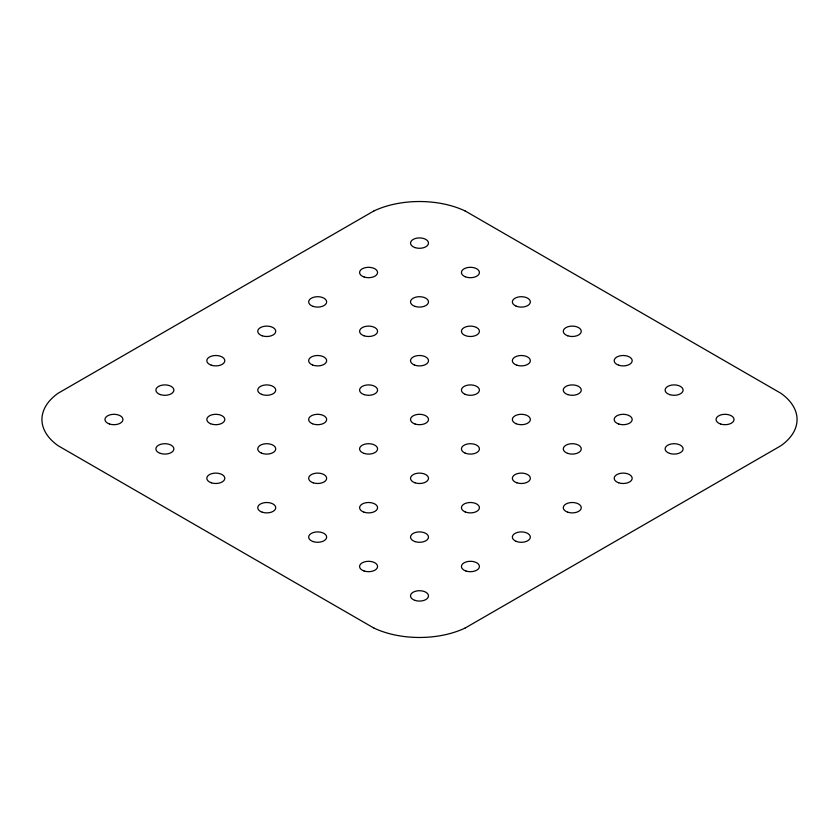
<?xml version="1.0" encoding="UTF-8"?>
<svg xmlns="http://www.w3.org/2000/svg" width="839" height="839" viewBox="0 0 839 839"><rect width="100%" height="100%" fill="white"/><g stroke="black" fill="none" stroke-linecap="round" stroke-linejoin="round"><path stroke-width="1.26" d="M374.047 210.851L58.101 393.26A71.892 41.51 0 0 0 58.132 445.729L374.047 628.149M464.953 628.149L780.899 445.74A71.892 41.51 0 0 0 780.868 393.271L464.953 210.841M464.921 628.138A71.892 41.51 0 0 1 374.079 628.138M374.079 210.862A71.892 41.51 0 0 1 464.921 210.862M415.001 600.399A8.998 5.191 0 0 0 428.498 595.9A8.998 5.191 0 0 0 415.001 591.401A8.998 5.191 0 0 0 415.001 600.399M465.918 571.002A8.998 5.202 0 0 0 479.426 566.493A8.998 5.202 0 0 0 465.918 561.994A8.998 5.202 0 0 0 465.918 571.002M516.111 541.333A8.998 5.202 0 0 0 530.3 537.6A8.998 5.202 0 0 0 517.611 532.366A8.998 5.202 0 0 0 516.111 541.333M567.762 512.199A8.998 5.202 0 0 0 581.27 507.7A8.998 5.202 0 0 0 567.762 503.201A8.998 5.202 0 0 0 567.762 512.199M618.689 482.803A8.998 5.202 0 0 0 632.187 478.293A8.998 5.202 0 0 0 618.689 473.794A8.998 5.202 0 0 0 618.689 482.803M669.616 453.396A8.998 5.191 0 0 0 683.114 448.896A8.998 5.191 0 0 0 669.616 444.397A8.998 5.191 0 0 0 669.616 453.396M720.533 423.999A8.998 5.202 0 0 0 734.041 419.5A8.998 5.202 0 0 0 720.533 415.001A8.998 5.202 0 0 0 720.533 423.999M364.074 570.992A8.998 5.191 0 0 0 377.581 566.493A8.998 5.191 0 0 0 364.084 561.994A8.998 5.191 0 0 0 364.074 570.992M415.001 541.595A8.998 5.202 0 0 0 428.498 537.096A8.998 5.202 0 0 0 415.001 532.597A8.998 5.202 0 0 0 415.001 541.595M465.194 511.926A8.998 5.202 0 0 0 479.384 508.193A8.998 5.202 0 0 0 466.683 502.97A8.998 5.202 0 0 0 465.194 511.926M516.845 482.803A8.998 5.202 0 0 0 530.353 478.293A8.998 5.202 0 0 0 516.845 473.794A8.998 5.202 0 0 0 516.845 482.803M567.762 453.396A8.998 5.202 0 0 0 581.27 448.896A8.998 5.202 0 0 0 567.762 444.397A8.998 5.202 0 0 0 567.762 453.396M618.689 423.999A8.998 5.191 0 0 0 632.187 419.5A8.998 5.191 0 0 0 618.689 415.001A8.998 5.191 0 0 0 618.689 423.999M669.606 394.603A8.998 5.202 0 0 0 683.114 390.104A8.998 5.202 0 0 0 669.606 385.594A8.998 5.202 0 0 0 669.606 394.603M313.157 541.595A8.998 5.191 0 0 0 326.654 537.096A8.998 5.191 0 0 0 313.157 532.597A8.998 5.191 0 0 0 313.157 541.595M364.084 512.199A8.998 5.202 0 0 0 377.581 507.7A8.998 5.202 0 0 0 364.084 503.201A8.998 5.202 0 0 0 364.084 512.199M415.001 482.803A8.998 5.202 0 0 0 428.498 478.303A8.998 5.202 0 0 0 415.001 473.804A8.998 5.202 0 0 0 415.001 482.803M465.194 453.133A8.998 5.202 0 0 0 479.384 449.4A8.998 5.202 0 0 0 466.694 444.167A8.998 5.202 0 0 0 465.194 453.133M516.121 423.737A8.998 5.202 0 0 0 530.311 420.003A8.998 5.202 0 0 0 517.611 414.77A8.998 5.202 0 0 0 516.121 423.737M567.772 394.603A8.998 5.191 0 0 0 581.27 390.104A8.998 5.191 0 0 0 567.772 385.604A8.998 5.191 0 0 0 567.772 394.603M618.689 365.206A8.998 5.202 0 0 0 632.197 360.697A8.998 5.202 0 0 0 618.689 356.197A8.998 5.202 0 0 0 618.689 365.206M262.229 512.199A8.998 5.191 0 0 0 275.737 507.7A8.998 5.191 0 0 0 262.24 503.201A8.998 5.191 0 0 0 262.229 512.199M313.157 482.803A8.998 5.202 0 0 0 326.654 478.293A8.998 5.202 0 0 0 313.157 473.794A8.998 5.202 0 0 0 313.157 482.803M364.074 453.406A8.998 5.202 0 0 0 377.581 448.896A8.998 5.202 0 0 0 364.074 444.397A8.998 5.202 0 0 0 364.074 453.406M415.001 423.999A8.998 5.202 0 0 0 428.498 419.5A8.998 5.202 0 0 0 415.001 415.001A8.998 5.202 0 0 0 415.001 423.999M465.194 394.33A8.998 5.202 0 0 0 479.384 390.596A8.998 5.202 0 0 0 466.694 385.374A8.998 5.202 0 0 0 465.194 394.33M516.845 365.196A8.998 5.191 0 0 0 530.342 360.697A8.998 5.191 0 0 0 516.845 356.197A8.998 5.191 0 0 0 516.845 365.196M567.762 335.799A8.998 5.202 0 0 0 581.27 331.3A8.998 5.202 0 0 0 567.762 326.801A8.998 5.202 0 0 0 567.762 335.799M211.313 482.792A8.998 5.191 0 0 0 224.81 478.303A8.998 5.191 0 0 0 211.313 473.794A8.998 5.191 0 0 0 211.313 482.792M261.506 453.133A8.998 5.202 0 0 0 275.695 449.4A8.998 5.202 0 0 0 263.006 444.167A8.998 5.202 0 0 0 261.506 453.133M312.423 423.737A8.998 5.202 0 0 0 326.612 420.003A8.998 5.202 0 0 0 313.922 414.77A8.998 5.202 0 0 0 312.423 423.737M364.074 394.603A8.998 5.202 0 0 0 377.581 390.104A8.998 5.202 0 0 0 364.074 385.594A8.998 5.202 0 0 0 364.074 394.603M414.277 364.934A8.998 5.202 0 0 0 428.467 361.2A8.998 5.202 0 0 0 415.766 355.967A8.998 5.202 0 0 0 414.277 364.934M476.458 327.441A8.998 5.191 0 0 0 464.061 327.63A9.009 5.202 0 0 0 464.387 335.16A9.009 5.202 0 0 0 477.412 334.583A8.998 5.191 0 0 0 476.458 327.441M516.121 306.13A8.998 5.202 0 0 0 530.311 302.397A8.998 5.202 0 0 0 517.611 297.174A8.998 5.202 0 0 0 516.121 306.13M160.385 453.396A8.998 5.191 0 0 0 173.883 448.896A8.998 5.191 0 0 0 160.385 444.397A8.998 5.191 0 0 0 160.385 453.396M210.579 423.726A8.998 5.202 0 0 0 224.768 419.993A8.998 5.202 0 0 0 212.078 414.77A8.998 5.202 0 0 0 210.579 423.726M261.506 394.33A8.998 5.202 0 0 0 275.685 390.596A8.998 5.202 0 0 0 262.995 385.374A8.998 5.202 0 0 0 261.506 394.33M312.423 364.934A8.998 5.202 0 0 0 326.612 361.2A8.998 5.202 0 0 0 313.922 355.967A8.998 5.202 0 0 0 312.423 364.934M364.074 335.799A8.998 5.202 0 0 0 377.581 331.3A8.998 5.202 0 0 0 364.074 326.801A8.998 5.202 0 0 0 364.074 335.799M415.001 306.392A8.998 5.191 0 0 0 428.498 301.893A8.998 5.191 0 0 0 415.001 297.394A8.998 5.191 0 0 0 415.001 306.392M465.194 276.734A8.998 5.202 0 0 0 479.384 273A8.998 5.202 0 0 0 466.683 267.767A8.998 5.202 0 0 0 465.194 276.734M109.469 423.999A8.998 5.191 0 0 0 122.966 419.5A8.998 5.191 0 0 0 109.469 415.001A8.998 5.191 0 0 0 109.469 423.999M160.385 394.603A8.998 5.202 0 0 0 173.893 390.093A8.998 5.202 0 0 0 160.385 385.594A8.998 5.202 0 0 0 160.385 394.603M211.302 365.196A8.998 5.202 0 0 0 224.81 360.697A8.998 5.202 0 0 0 211.302 356.197A8.998 5.202 0 0 0 211.302 365.196M262.229 335.799A8.998 5.202 0 0 0 275.737 331.3A8.998 5.202 0 0 0 262.229 326.801A8.998 5.202 0 0 0 262.229 335.799M313.157 306.403A8.998 5.202 0 0 0 326.654 301.904A8.998 5.202 0 0 0 313.157 297.394A8.998 5.202 0 0 0 313.157 306.403M364.074 276.996A8.998 5.191 0 0 0 377.571 272.497A8.998 5.191 0 0 0 364.084 267.998A8.998 5.191 0 0 0 364.074 276.996M415.001 247.599A8.998 5.202 0 0 0 428.498 243.1A8.998 5.202 0 0 0 415.001 238.601A8.998 5.202 0 0 0 415.001 247.599"/></g></svg>
